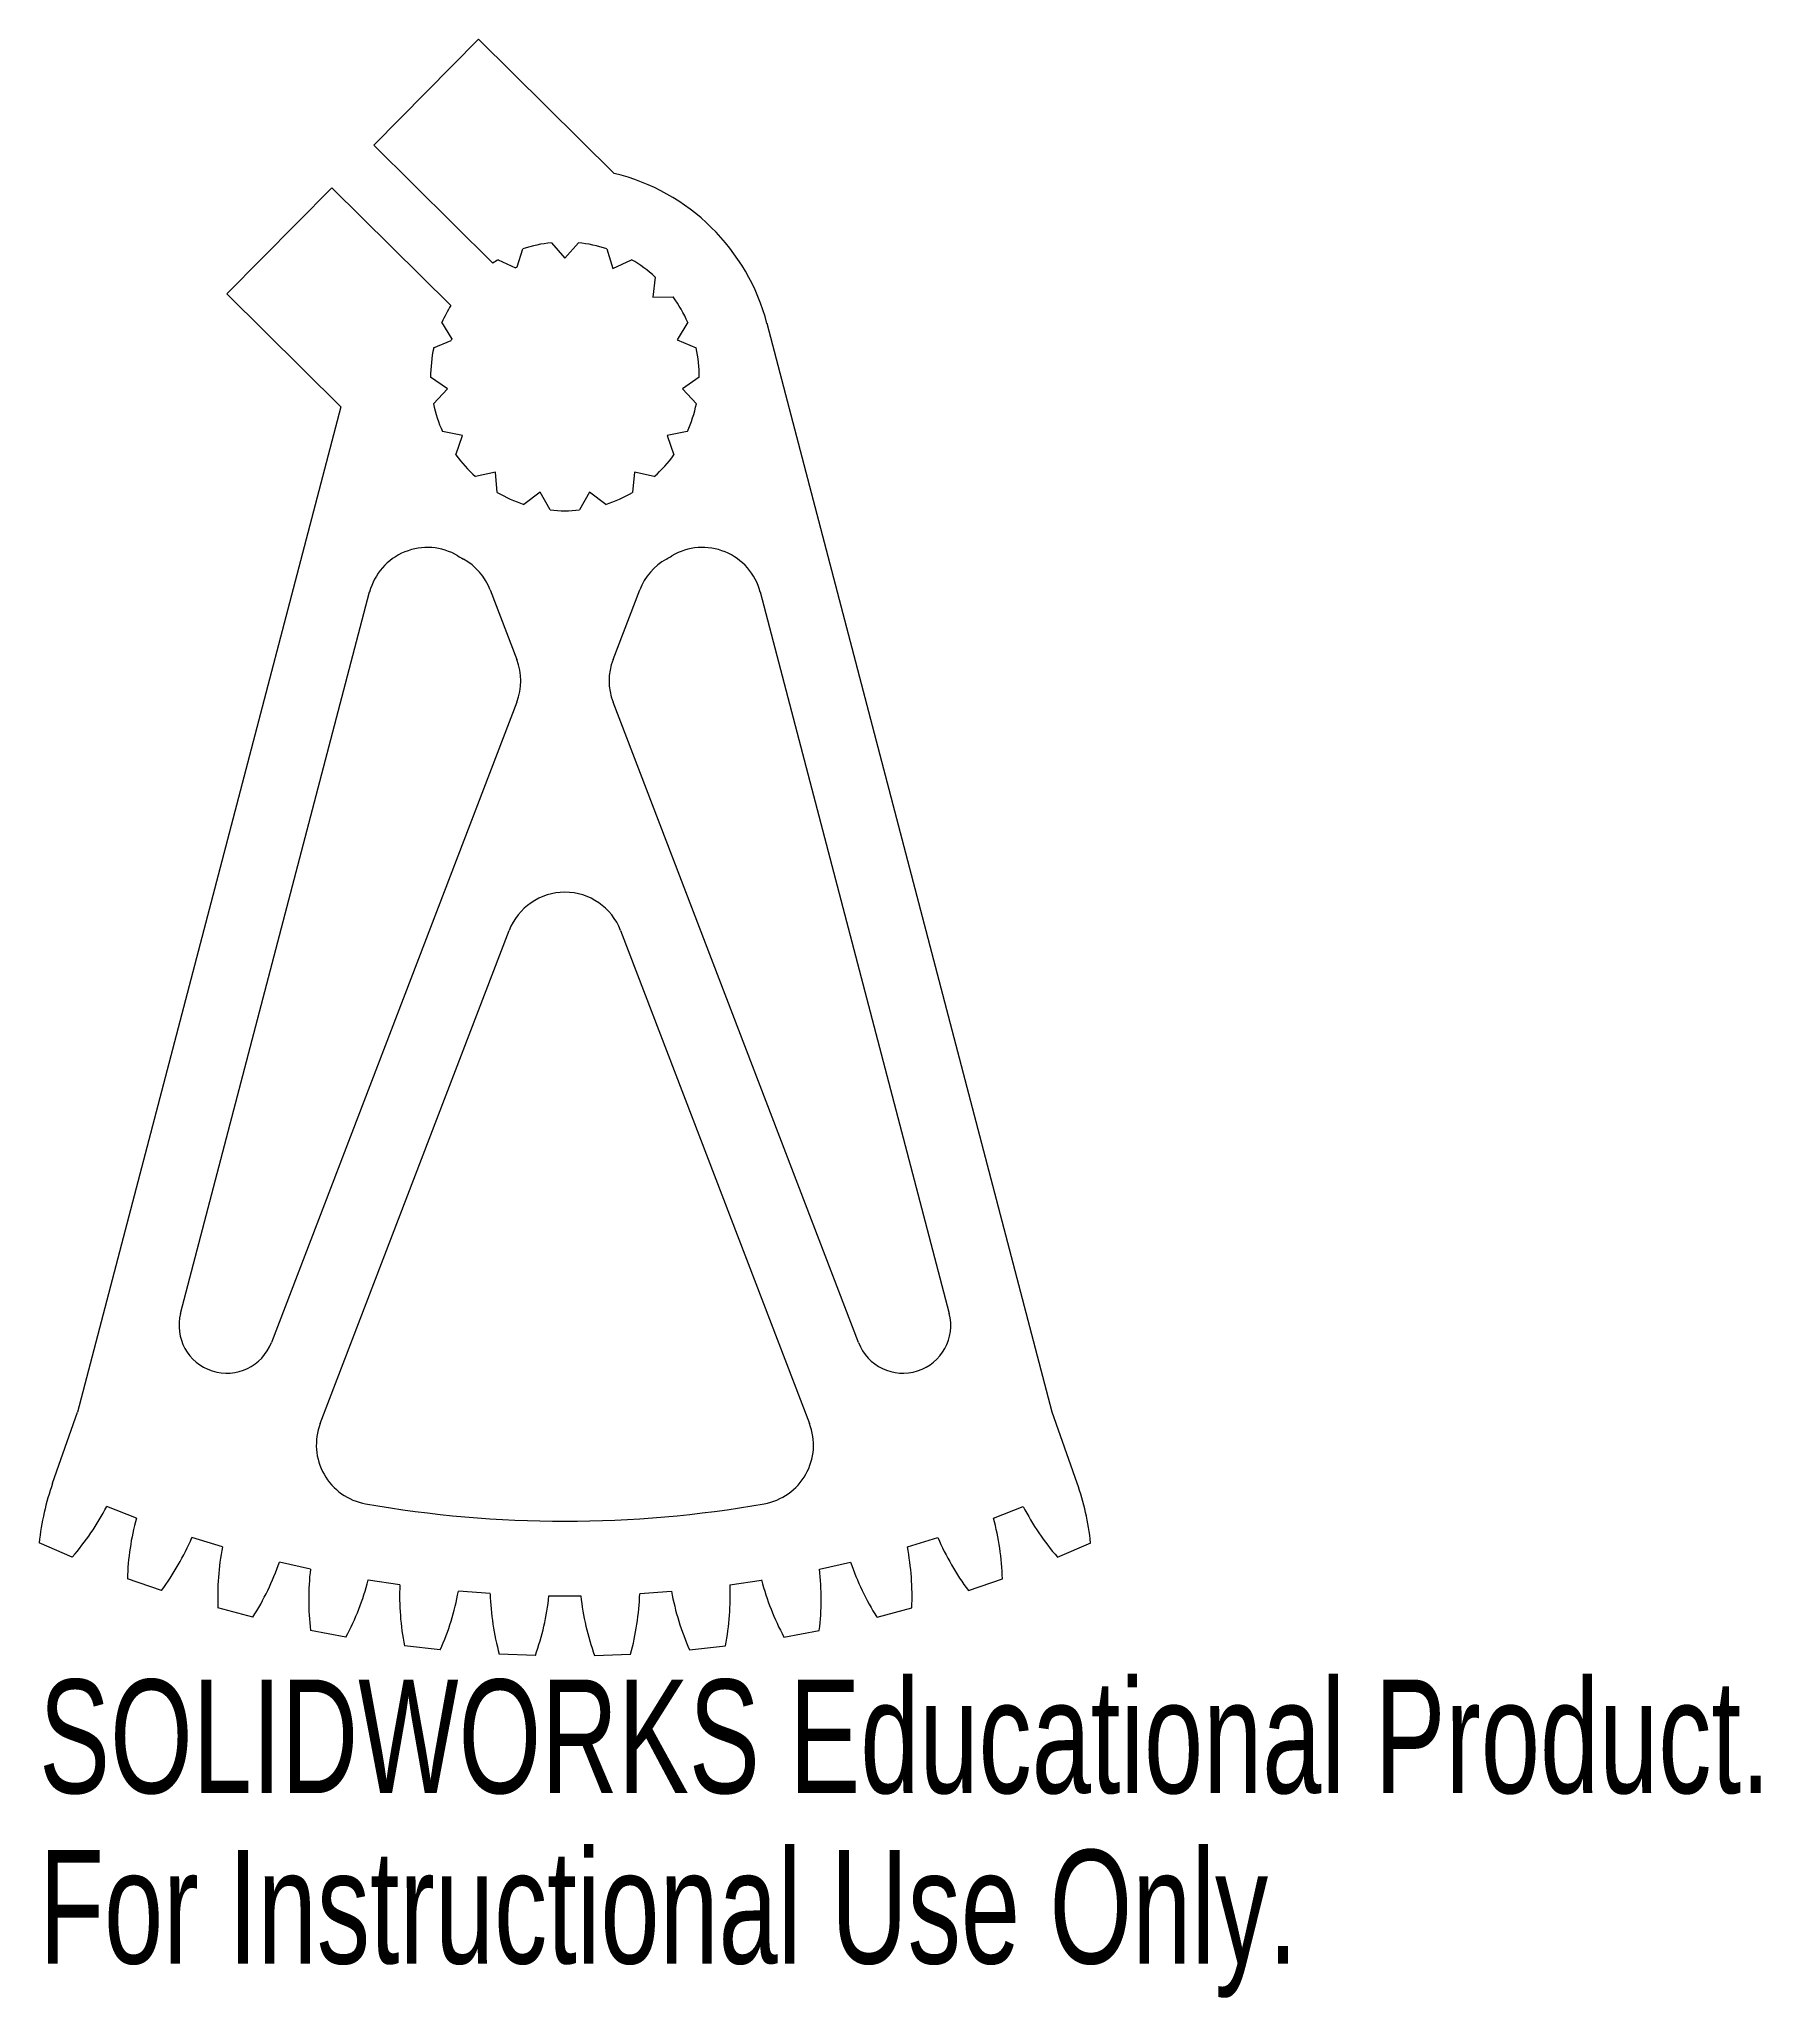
# Model space of a CAD drawing. Header units: inches. Extents: x -0.88 to 2, y -2.72 to 0.56.
import ezdxf

# ---------------------------------------------------------------- set-up
doc = ezdxf.new("R2010")
doc.units = ezdxf.units.IN
doc.header["$MEASUREMENT"] = 0
doc.styles.add('SLDTEXTSTYLE0', font='TXT', dxfattribs={"width": 0.7})

msp = doc.modelspace()

# ---------------------------------------------------------------- linework, layer by layer
at = {"color": 7, "linetype": 'Continuous', "lineweight": 15}
for p, q in [((-0.1445, 0.5649), (-0.3203, 0.3871)), ((0.0828, 0.3401), (-0.1445, 0.5649)), ((-0.1208, 0.1898), (-0.3203, 0.3871)), ((-0.3907, 0.316), (-0.5665, 0.1383)), ((-0.3907, 0.316), (-0.1911, 0.1187)), ((-0.0798, 0.1834), (-0.0705, 0.2137)), ((-0.0225, 0.2239), (0, 0.198)), ((0, 0.198), (0.0225, 0.2239)), ((0.0705, 0.2137), (0.0805, 0.1809)), ((-0.1116, 0.1954), (-0.0829, 0.182)), ((0.0805, 0.1809), (0.1116, 0.1954)), ((0.1513, 0.1665), (0.1471, 0.1325)), ((-0.5665, 0.1383), (-0.3752, -0.0509)), ((0.1471, 0.1325), (0.1814, 0.1331)), ((-0.1897, 0.0634), (-0.206, 0.0906)), ((0.206, 0.0906), (0.1883, 0.0612)), ((0.8165, -1.7351), (0.3386, 0.0887)), ((-0.2199, 0.0478), (-0.1907, 0.0602)), ((0.1883, 0.0612), (0.2199, 0.0478)), ((-0.1969, -0.0207), (-0.225, -0.001)), ((-0.2203, -0.0458), (-0.1969, -0.0207)), ((0.225, -0.001), (0.1969, -0.0207)), ((0.1969, -0.0207), (0.2203, -0.0458)), ((-0.3752, -0.0509), (-0.8165, -1.7351)), ((-0.1715, -0.099), (-0.2051, -0.0925)), ((0.2051, -0.0925), (0.1715, -0.099)), ((-0.1826, -0.1314), (-0.1715, -0.099)), ((0.1715, -0.099), (0.1826, -0.1314)), ((-0.1164, -0.1602), (-0.1498, -0.1679)), ((-0.1134, -0.1943), (-0.1164, -0.1602)), ((0.1164, -0.1602), (0.1134, -0.1943)), ((0.1498, -0.1679), (0.1164, -0.1602)), ((-0.0412, -0.1937), (-0.0686, -0.2143)), ((-0.0245, -0.2237), (-0.0412, -0.1937)), ((0.0412, -0.1937), (0.0245, -0.2237)), ((0.0686, -0.2143), (0.0412, -0.1937)), ((-0.1254, -0.3575), (-0.0807, -0.4741)), ((0.0807, -0.4741), (0.1254, -0.3575)), ((-0.6439, -1.5694), (-0.3272, -0.3611)), ((0.3272, -0.3611), (0.6439, -1.5694)), ((-0.0807, -0.5457), (-0.4918, -1.6183)), ((0.4918, -1.6183), (0.0807, -0.5457)), ((-0.4099, -1.7541), (-0.0934, -0.9282)), ((0.0934, -0.9282), (0.4099, -1.7541)), ((-0.8583, -1.8537), (-0.8165, -1.7351)), ((0.8583, -1.8537), (0.8165, -1.7351)), ((-0.718, -1.9124), (-0.7677, -1.893)), ((0.718, -1.9124), (0.7677, -1.893)), ((-0.8254, -1.9779), (-0.8809, -1.9538)), ((-0.5738, -1.9606), (-0.6248, -1.9449)), ((0.5738, -1.9606), (0.6248, -1.9449)), ((0.8254, -1.9779), (0.8809, -1.9538)), ((-0.4264, -1.9978), (-0.4784, -1.986)), ((0.4264, -1.9978), (0.4784, -1.986)), ((-0.676, -2.0338), (-0.7331, -2.0139)), ((-0.2766, -2.024), (-0.3294, -2.0161)), ((0.2766, -2.024), (0.3294, -2.0161)), ((0.676, -2.0338), (0.7331, -2.0139)), ((-0.5229, -2.0784), (-0.5813, -2.0629)), ((-0.1253, -2.0389), (-0.1785, -2.035)), ((-0.0267, -2.0426), (0.0267, -2.0426)), ((0.1253, -2.0389), (0.1785, -2.035)), ((0.5229, -2.0784), (0.5813, -2.0629)), ((-0.3668, -2.1116), (-0.4262, -2.1004)), ((-0.2088, -2.133), (-0.2688, -2.1263)), ((0.2088, -2.133), (0.2688, -2.1263)), ((0.3668, -2.1116), (0.4262, -2.1004)), ((-0.0495, -2.1426), (-0.11, -2.1404)), ((0.0495, -2.1426), (0.11, -2.1404))]:
    msp.add_line(p, q, dxfattribs=at)
for centre, radius, start, end in [((0, 0), 0.35, 14.684, 76.3187), ((0, 0), 0.225, 95.7392, 108.2608), ((0, 0), 0.225, 71.7392, 84.2608), ((0, 0), 0.225, 119.7392, 122.4764), ((0, 0), 0.2, 113.5036, 114.4964), ((0, 0), 0.225, 47.7392, 60.2608), ((0, 0), 0.225, 23.7392, 36.2608), ((0, 0), 0.225, 148.1556, 156.2608), ((0, 0), 0.225, 167.7392, 180.2608), ((0, 0), 0.2, 161.5036, 162.4964), ((0, 0), 0.225, 359.7392, 12.2608), ((0, 0), 0.225, 191.7392, 204.2608), ((0, 0), 0.225, 335.7392, 348.2608), ((0, 0), 0.225, 215.7392, 228.2608), ((0, 0), 0.225, 311.7392, 324.2608), ((0, 0), 0.225, 239.7392, 252.2608), ((0, 0), 0.225, 287.7392, 300.2608), ((0, 0), 0.225, 263.7392, 276.2608), ((-0.2305, -0.3865), 0.1, 59.1884, 165.316), ((0.2305, -0.3865), 0.1, 14.684, 120.8116), ((0, 0), 0.35, 239.1884, 240.9156), ((-0.2187, -0.3933), 0.1, 20.9711, 60.9156), ((0.2187, -0.3933), 0.1, 119.0844, 159.0289), ((0, 0), 0.35, 299.0844, 300.8116), ((-0.174, -0.5099), 0.1, 339.0289, 20.9711), ((0.174, -0.5099), 0.1, 159.0289, 200.9711), ((0, -0.964), 0.1, 20.9711, 159.0289), ((-0.5665, -1.5897), 0.08, 165.316, 339.0289), ((0.5665, -1.5897), 0.08, 200.9711, 14.684), ((-0.3165, -1.7898), 0.1, 159.0289, 259.9706), ((0.3165, -1.7898), 0.1, 280.0294, 20.9711), ((-0.4422, -2.0002), 0.4411, 160.6027, 173.9589), ((0.4422, -2.0002), 0.4411, 6.0411, 19.3973), ((-1.1589, -1.6892), 0.4411, 319.1217, 332.4779), ((0, 0), 1.9176, 259.9706, 280.0294), ((1.1589, -1.6892), 0.4411, 207.5221, 220.8783), ((-0.2922, -2.0276), 0.4411, 164.8681, 178.2243), ((0.2922, -2.0276), 0.4411, 1.7757, 15.1319), ((-1.0301, -1.7707), 0.4411, 323.3871, 336.7433), ((-0.1406, -2.0437), 0.4411, 169.1335, 182.4897), ((0.1406, -2.0437), 0.4411, 357.5103, 10.8665), ((1.0301, -1.7707), 0.4411, 203.2567, 216.6129), ((-0.8955, -1.8424), 0.4411, 327.6525, 341.0087), ((0.0118, -2.0485), 0.4411, 173.3989, 186.7551), ((-0.0118, -2.0485), 0.4411, 353.2449, 6.6011), ((0.8955, -1.8424), 0.4411, 198.9913, 212.3475), ((-0.756, -1.9039), 0.4411, 331.9179, 345.2741), ((0.1641, -2.042), 0.4411, 177.6643, 191.0205), ((-0.1641, -2.042), 0.4411, 348.9795, 2.3357), ((0.756, -1.9039), 0.4411, 194.7259, 208.0821), ((-0.6123, -1.9549), 0.4411, 336.1833, 349.5395), ((0.3155, -2.0241), 0.4411, 181.9297, 195.2859), ((-0.4652, -1.995), 0.4411, 340.4487, 353.8049), ((0.4652, -1.995), 0.4411, 186.1951, 199.5513), ((-0.3155, -2.0241), 0.4411, 344.7141, 358.0703), ((0.6123, -1.9549), 0.4411, 190.4605, 203.8167)]:
    msp.add_arc(centre, radius, start, end, dxfattribs=at)

# ---------------------------------------------------------------- texts
at = {"color": 7, "linetype": 'Continuous', "char_height": 0.1903, "attachment_point": 1, "style": 'SLDTEXTSTYLE0'}
for s, insert in [('SOLIDWORKS Educational Product.', (-0.8809, -2.1828)), ('For Instructional Use Only.', (-0.8809, -2.4682))]:
    msp.add_mtext(s, dxfattribs=dict(at, insert=insert))

doc.saveas('drawing.dxf')
